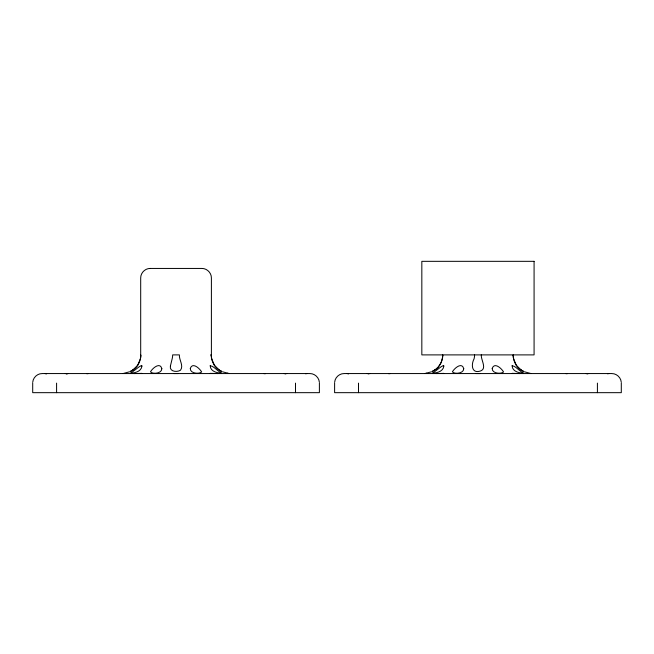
<?xml version="1.0" encoding="UTF-8"?>
<svg xmlns="http://www.w3.org/2000/svg" width="654" height="654" viewBox="0 0 654 654"><rect width="100%" height="100%" fill="white"/><g stroke="black" fill="none" stroke-linecap="round" stroke-linejoin="round"><path stroke-width="0.98" d="M32.733 382.288C33.06 377.489 37.45 373.459 42.257 373.557L309.832 373.557C314.639 373.459 319.038 377.489 319.356 382.288M334.644 382.288C334.962 377.489 339.361 373.459 344.168 373.557L611.743 373.557C616.55 373.459 620.94 377.489 621.267 382.288M132.893 370.017C137.994 366.829 140.798 360.804 140.839 354.893A12.344 8.428 -90 0 1 140.365 358.891L137.626 365.406L132.778 370.107M434.689 370.107C439.84 366.919 442.709 360.853 442.75 354.893A12.344 8.428 -90 0 1 442.267 358.891L441.131 362.529L438.532 366.731L436.12 369.085L432.425 371.317L434.493 370.229M132.795 370.107L130.522 371.317L132.582 370.229M129.655 371.766L123.238 373.491M431.558 371.766L425.198 373.491M66.561 373.753L68.106 373.557M66.61 373.753L67.607 373.581M86.884 373.753L88.38 373.557M285.25 373.753L286.746 373.557M305.524 373.753L307.02 373.557M368.472 373.753L369.51 373.581M388.795 373.753L390.291 373.557M587.153 373.753L588.657 373.557M607.427 373.753L608.923 373.557M141.477 373.557L141.934 373.385L133.972 373.557M443.387 373.557L443.845 373.385L435.883 373.557M425.149 373.491L426.849 373.271M150.273 268.442C145.163 268.303 140.569 272.882 140.692 277.999L140.692 354.443M67.452 373.581L67.951 373.557M369.363 373.581L370.017 373.557M173.899 373.557L178.125 373.557M475.81 373.557L480.028 373.557M150.248 268.442L201.841 268.442C206.95 268.32 211.52 272.89 211.397 277.999L211.397 354.443M210.645 354.893L211.422 354.893M222.442 371.766L228.851 373.491M520.044 373.557L512.115 373.352L512.532 373.557M218.134 373.557L210.212 373.352L210.621 373.557M585.894 373.557L587.39 373.753M565.62 373.557L567.116 373.753M367.254 373.557L368.75 373.753M346.98 373.557L347.634 373.581M283.983 373.557L285.479 373.753M263.709 373.557L265.205 373.753M65.343 373.557L66.847 373.753M45.077 373.557L46.614 373.753L45.576 373.581M45.232 373.557L45.731 373.581M347.487 373.581L348.525 373.753M530.762 373.491L524.345 371.766M227.151 373.271L228.802 373.491M347.985 373.647L348.476 373.753M521.418 370.229L523.478 371.317L521.205 370.107M219.507 370.229L221.575 371.317L220.341 370.695M219.311 370.107L214.471 365.406L211.732 358.891A12.344 8.428 90 0 1 211.25 354.893C211.267 361.237 214.577 367.679 220.292 370.679M521.222 370.107C516.071 366.919 513.194 360.861 513.161 354.893A12.344 8.428 90 0 0 513.635 358.891L516.374 365.406L521.107 370.017M481.303 354.893C480.772 359.962 487.631 369.077 479.962 371.178C471.452 373.663 471.101 364.237 474.052 358.891A12.344 9.025 -90 0 0 474.567 354.893M621.3 383.113L621.3 392.67L334.611 392.67L334.611 383.113M597.413 383.113L597.413 392.67M358.498 383.113L358.498 392.67M319.389 383.113L319.389 392.67L32.7 392.67L32.7 383.113M295.502 383.113L295.502 392.67M56.587 383.113L56.587 392.67M170.392 366.044C169.231 371.676 176.964 372.486 180.471 370.229C183.929 365.676 178.951 359.962 179.392 354.893L172.656 354.893A12.344 9.025 -90 0 1 172.141 358.891L170.392 366.044M161.84 368.701C161.857 373.573 152.619 374.423 150.477 371.832C152.415 368.308 160.075 361.637 161.84 368.701M463.751 368.701C463.768 373.573 454.522 374.423 452.388 371.832C454.399 368.259 461.937 361.67 463.751 368.701M190.298 368.39C189.864 373.54 199.11 374.317 201.661 371.971C199.609 368.398 192.546 361.891 190.298 368.39M492.209 368.39C491.767 373.54 501.013 374.317 503.572 371.971C501.512 368.398 494.457 361.891 492.209 368.39M141.926 366.036C141.485 371.3 135.002 373.221 130.522 373.001C134.422 370.982 137.667 367.229 141.599 365.439L141.926 366.036M443.837 366.036C443.379 371.3 436.946 373.221 432.425 373.001C436.324 370.982 439.578 367.229 443.502 365.439L443.837 366.036M210.212 365.766C210.196 371.17 217.193 373.385 221.567 372.911C217.439 371.358 214.136 366.158 210.212 365.766M512.115 365.766C512.098 371.17 519.096 373.385 523.478 372.911C519.374 371.423 515.842 365.962 512.115 365.766M534.081 261.33L421.83 261.33L421.83 354.893L534.081 354.893L534.081 261.33"/></g></svg>
